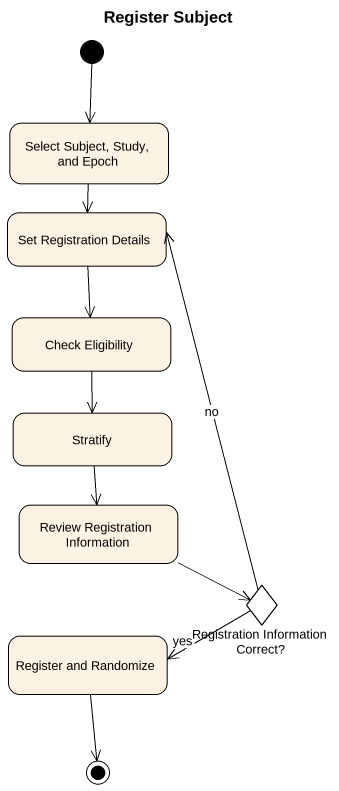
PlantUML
@startuml
title Register Subject
hide empty description
state "Select Subject, Study, and Epoch" as Select_Subject_Study_and
state "Set Registration Details" as Set_Registration_Details
state "Check Eligibility" as Check_Eligibility
state Stratify
state "Review Registration Information" as Review_Registration
state "Registration Information Correct?" as Registration_Information <<choice>>
state "Register and Randomize" as Register_and_Randomize
[*] --> Select_Subject_Study_and
Select_Subject_Study_and --> Set_Registration_Details
Set_Registration_Details --> Check_Eligibility
Check_Eligibility --> Stratify
Stratify --> Review_Registration
Review_Registration -right-> Registration_Information
Registration_Information -up-> Set_Registration_Details : no
Registration_Information -left-> Register_and_Randomize : yes
Register_and_Randomize --> [*]
@enduml
